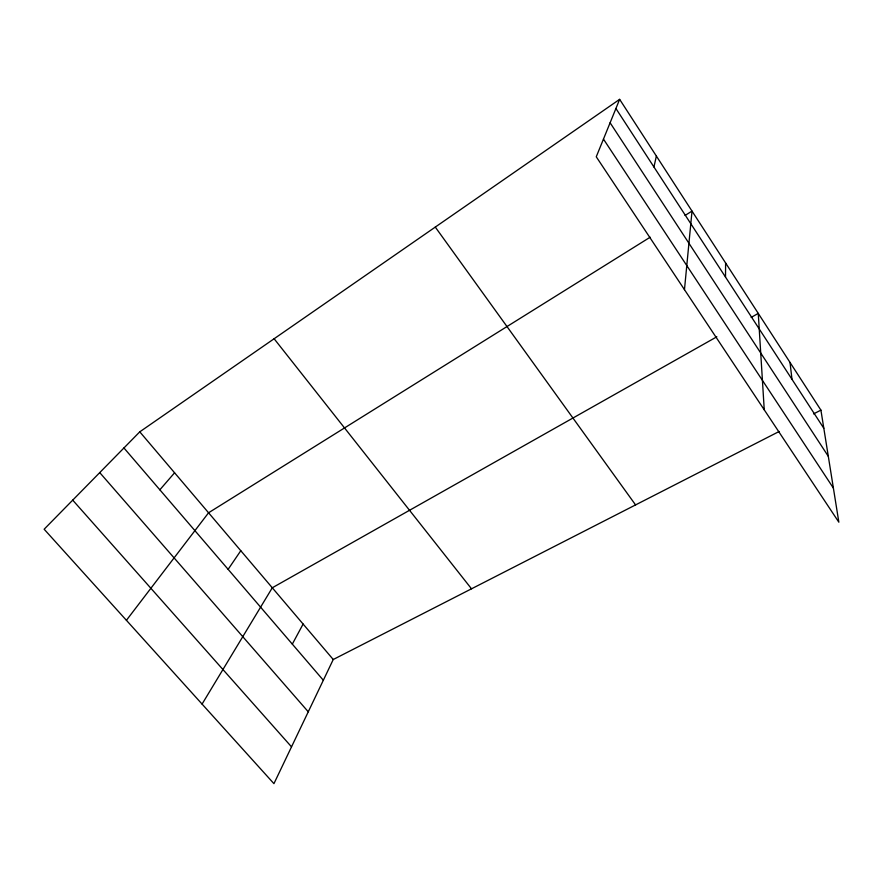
<?xml version="1.0" encoding="UTF-8"?>
<svg xmlns="http://www.w3.org/2000/svg" width="883" height="883" viewBox="0 0 883 883"><rect width="100%" height="100%" fill="white"/><g stroke="black" fill="none" stroke-linecap="round" stroke-linejoin="round"><path stroke-width="1.32" d="M725.517 277.096L725.605 262.968M684.468 289.657L692.018 211.092L685.042 215.452M653.939 166.997L656.378 156.059M619.645 99.349L596.257 156.788L838.85 522.195L820.914 410.142L619.645 99.349L139.779 431.831L44.15 529.226L273.94 783.651L333.244 659.513L779.203 431.467M292.317 644.126L303.112 624.038M202.075 704.082L272.295 587.78L716.841 336.787M228.134 569.347L240.794 550.705M126.412 620.308L208.565 512.78L650.175 237.207M159.856 489.811L174.58 472.791M751.168 317.405L758.265 313.399L764.248 409.822M813.552 413.906L820.914 410.142M72.715 500.142L291.522 746.852M99.746 472.604L308.266 711.797M123.94 447.968L323.333 680.252M139.779 431.831L333.244 659.513M274.127 338.752L471.511 588.806M435.286 227.086L635.572 504.91M603.464 139.095L833.386 488.089M610.109 122.77L828.309 456.312M615.915 108.51L823.817 428.288M790.02 362.438L791.985 379.326"/></g></svg>
